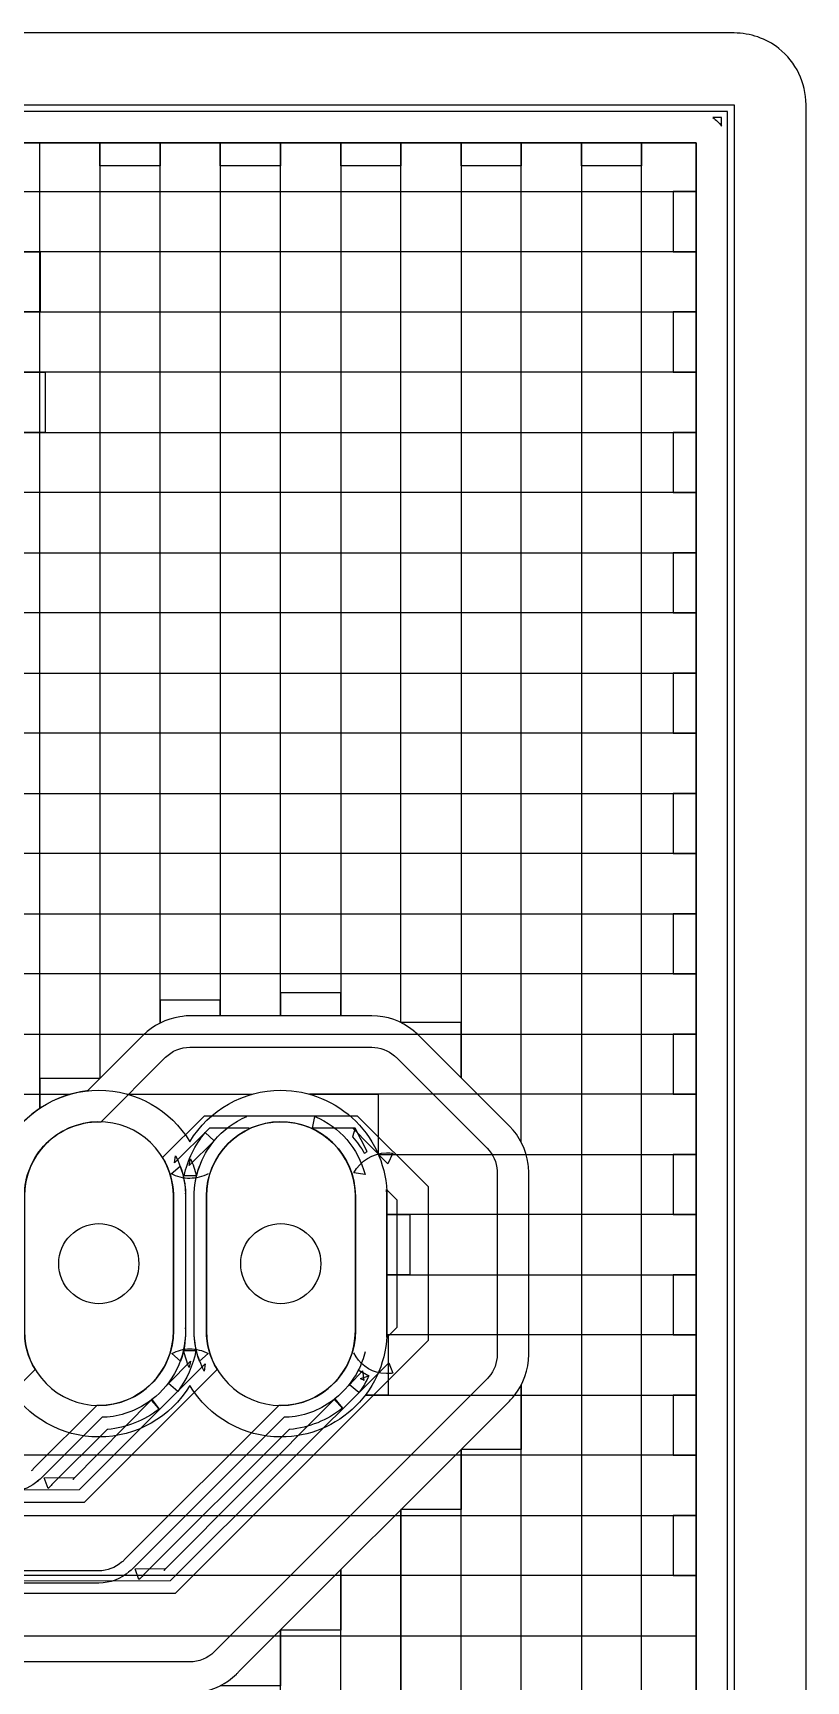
# Model space of a CAD drawing. Extents: x -29 to 3249, y -29 to 2286.
# Drawn here: x 2824 to 3249, y 1381 to 2286 of the extents above; entities that cross this region are included whole.
import ezdxf

# ---------------------------------------------------------------- set-up
doc = ezdxf.new("R2010")
doc.units = 0
doc.header["$MEASUREMENT"] = 0
doc.layers.get('0').update_dxf_attribs({"linetype": 'CONTINUOUS'})
for name, color, linetype in [('BoardOutline', 7, 'CONTINUOUS'), ('CuttingOutside', 7, 'CONTINUOUS'), ('DrillPlated', 7, 'CONTINUOUS'), ('InsulateBottom', 7, 'CONTINUOUS'), ('InsulateTop', 7, 'CONTINUOUS')]:
    doc.layers.add(name, color=color, linetype=linetype)

# ---------------------------------------------------------------- blocks, each defined once
blk = doc.blocks.new('T3')
blk.add_circle((0, 0), 22)
blk.add_circle((0, 0), 22)

msp = doc.modelspace()

# ---------------------------------------------------------------- linework, layer by layer
at = {"layer": 'BoardOutline'}
msp.add_lwpolyline([(10.000001, 10.000001), (10.000001, 2247), (10.000001, 2247), (3209.199951, 2247), (3209.199951, 2247), (3209.199951, 10.000001), (3209.199951, 10.000001), (10.000001, 10.000001)], dxfattribs=at)
msp.add_lwpolyline([(10.000001, 10.000001), (10.000001, 2247), (10.000001, 2247), (3209.199951, 2247), (3209.199951, 2247), (3209.199951, 10.000001), (3209.199951, 10.000001), (10.000001, 10.000001)], dxfattribs=at)
at = {"layer": 'CuttingOutside'}
for points in [[(3233.661377, 2277.91333, 0.169059), (3209.212646, 2286.417236), (3209.212646, 2286.417236), (1688.366089, 2286.437012)], [(3248.63916, 1207.263794), (3248.62207, 2247.007813), (3248.62207, 2247.007813, 0.229112), (3233.700684, 2277.874023)]]:
    msp.add_lwpolyline(points, format="xyb", dxfattribs=at)
at = {"layer": 'InsulateBottom'}
for points in [[(3205.511719, 2243.307129), (13.779527, 2243.307129), (13.779527, 2243.307129), (13.779527, 13.779527), (13.779527, 13.779527), (3205.511719, 13.779527), (3205.511719, 13.779527), (3205.511719, 2243.307129)], [(3188.189209, 2225.984375), (31.102364, 2225.984375), (31.102364, 2225.984375), (31.102364, 31.102364), (31.102364, 31.102364), (3188.189209, 31.102364), (3188.189209, 31.102364), (3188.189209, 2225.984375)], [(2786.023682, 2199.212646), (3188.189209, 2199.212646), (3188.189209, 2199.212646), (3175.590576, 2199.212646), (3175.590576, 2199.212646), (3175.590576, 2166.141846), (3175.590576, 2166.141846), (3188.189209, 2166.141846), (3188.189209, 2166.141846), (2815.157471, 2166.141846)], [(2815.157471, 2166.141846), (2827.755859, 2166.141846), (2827.755859, 2166.141846), (2827.755859, 2133.070801), (2827.755859, 2133.070801), (2818.307129, 2133.070801)], [(2818.307129, 2133.070801), (3188.189209, 2133.070801), (3188.189209, 2133.070801), (3175.590576, 2133.070801), (3175.590576, 2133.070801), (3175.590576, 2100), (3175.590576, 2100), (3188.189209, 2100), (3188.189209, 2100), (2818.307129, 2100)], [(2818.307129, 2100), (2830.511963, 2100), (2830.511963, 2100), (2830.511963, 2066.928955), (2830.511963, 2066.928955), (2817.91333, 2066.928955)], [(2817.91333, 2066.928955), (3188.189209, 2066.928955), (3188.189209, 2066.928955), (3175.590576, 2066.928955), (3175.590576, 2066.928955), (3175.590576, 2033.858276), (3175.590576, 2033.858276), (3188.189209, 2033.858276), (3188.189209, 2033.858276), (2803.149658, 2033.858276)], [(31.102364, 2000.787476), (3188.189209, 2000.787476), (3188.189209, 2000.787476), (3175.590576, 2000.787476), (3175.590576, 2000.787476), (3175.590576, 1967.716553), (3175.590576, 1967.716553), (3188.189209, 1967.716553), (3188.189209, 1967.716553), (31.102364, 1967.716553)], [(31.102364, 1934.64563), (3188.189209, 1934.64563), (3188.189209, 1934.64563), (3175.590576, 1934.64563), (3175.590576, 1934.64563), (3175.590576, 1901.574829), (3175.590576, 1901.574829), (3188.189209, 1901.574829), (3188.189209, 1901.574829), (31.102364, 1901.574829)], [(31.102364, 1868.504028), (3188.189209, 1868.504028), (3188.189209, 1868.504028), (3175.590576, 1868.504028), (3175.590576, 1868.504028), (3175.590576, 1835.433105), (3175.590576, 1835.433105), (3188.189209, 1835.433105), (3188.189209, 1835.433105), (1985.82666, 1835.433105)], [(2018.897583, 1802.362183), (3188.189209, 1802.362183), (3188.189209, 1802.362183), (3175.590576, 1802.362183), (3175.590576, 1802.362183), (3175.590576, 1769.29126), (3175.590576, 1769.29126), (3188.189209, 1769.29126), (3188.189209, 1769.29126), (2051.968506, 1769.29126), (2051.968506, 1769.29126), (2085.039307, 1769.29126), (2085.039307, 1769.29126), (2085.039307, 1736.220581)], [(2085.039307, 1736.220581), (3188.189209, 1736.220581), (3188.189209, 1736.220581), (3175.590576, 1736.220581), (3175.590576, 1736.220581), (3175.590576, 1703.149658), (3175.590576, 1703.149658), (3188.189209, 1703.149658), (3188.189209, 1703.149658), (2975.787354, 1703.149658), (2975.787354, 1703.149658), (3013.582764, 1703.149658), (3013.582764, 1703.149658), (3013.582764, 1670.078735)], [(2775.787354, 1703.149658), (2844.291504, 1703.149658)], [(2875.787354, 1703.149658), (2944.291504, 1703.149658)], [(3013.582764, 1670.078735), (3188.189209, 1670.078735), (3188.189209, 1670.078735), (3175.590576, 1670.078735), (3175.590576, 1670.078735), (3175.590576, 1637.007813), (3175.590576, 1637.007813), (3188.189209, 1637.007813), (3188.189209, 1637.007813), (3018.307129, 1637.007813), (3018.307129, 1637.007813), (3030.905518, 1637.007813), (3030.905518, 1637.007813), (3030.905518, 1603.93689), (3030.905518, 1603.93689), (3018.307129, 1603.93689), (3018.307129, 1603.93689), (3188.189209, 1603.93689), (3188.189209, 1603.93689), (3175.590576, 1603.93689), (3175.590576, 1603.93689), (3175.590576, 1570.866211), (3175.590576, 1570.866211), (3188.189209, 1570.866211), (3188.189209, 1570.866211), (3018.307129, 1570.866211), (3018.307129, 1570.866211), (3019.094238, 1570.866211), (3019.094238, 1570.866211), (3019.094238, 1537.795288), (3019.094238, 1537.795288), (3006.496094, 1537.795288), (3006.496094, 1537.795288), (3188.189209, 1537.795288), (3188.189209, 1537.795288), (3175.590576, 1537.795288), (3175.590576, 1537.795288), (3175.590576, 1504.724365), (3175.590576, 1504.724365), (3188.189209, 1504.724365), (3188.189209, 1504.724365), (2355.905518, 1504.724365)], [(2322.834717, 1471.653442), (3188.189209, 1471.653442), (3188.189209, 1471.653442), (3175.590576, 1471.653442), (3175.590576, 1471.653442), (3175.590576, 1438.582764), (3175.590576, 1438.582764), (3188.189209, 1438.582764), (3188.189209, 1438.582764), (2289.763672, 1438.582764)], [(2256.692871, 1405.511841), (3188.189209, 1405.511841)]]:
    msp.add_lwpolyline(points, dxfattribs=at)
for points in [[(3202.165283, 2239.960693), (3197.440918, 2239.960693), (3197.440918, 2239.960693, -0.100665), (3202.165283, 2235.236328), (3202.165283, 2235.236328), (3202.165283, 2239.960693)], [(2810.039307, 1676.968506, -0.263757), (2860.039307, 1705.314941), (2860.039307, 1705.314941, -0.263757), (2910.039307, 1676.968506), (2910.039307, 1676.968506, -0.263757), (2960.039307, 1705.314941), (2960.039307, 1705.314941, -0.414214), (3018.307129, 1647.047241), (3018.307129, 1647.047241), (3018.307129, 1574.999878), (3018.307129, 1574.999878, -0.02311), (3018.307129, 1573.031494), (3018.307129, 1573.031494, -0.414214), (2960.039307, 1514.763794), (2960.039307, 1514.763794, -0.263757), (2910.039307, 1543.110229), (2910.039307, 1543.110229, -0.263757), (2860.039307, 1514.763794), (2860.039307, 1514.763794, -0.263757), (2810.039307, 1543.110229)], [(2900.984131, 1648.031494, 0.988055), (2819.094482, 1647.047241), (2819.094482, 1647.047241), (2819.094482, 1573.031494), (2819.094482, 1573.031494, 1), (2900.984131, 1573.031494), (2900.984131, 1573.031494), (2900.984131, 1647.047241), (2900.984131, 1647.047241, 0.049632), (2900.984131, 1647.834595), (2900.984131, 1647.834595), (2900.984131, 1648.031494)], [(3000.984131, 1648.031494, 0.988055), (2919.094238, 1647.047241), (2919.094238, 1647.047241), (2919.094238, 1573.031494), (2919.094238, 1573.031494, 1), (3000.984131, 1573.031494), (3000.984131, 1573.031494), (3000.984131, 1647.047241), (3000.984131, 1647.047241, 0.049632), (3000.984131, 1647.834595), (3000.984131, 1647.834595), (3000.984131, 1648.031494)], [(2920.078857, 1659.44873, -0.128688), (2910.039307, 1656.889771), (2910.039307, 1656.889771, -0.132993), (2899.803223, 1659.44873), (2899.803223, 1659.44873), (2904.724365, 1663.582642), (2904.724365, 1663.582642, -0.080521), (2907.677002, 1648.425293), (2907.677002, 1648.425293), (2907.677002, 1648.81897), (2907.677002, 1648.81897, -0.041455), (2907.677002, 1647.047241), (2907.677002, 1647.047241), (2907.677002, 1573.031494), (2907.677002, 1573.031494, -0.088838), (2904.921143, 1556.496094), (2904.921143, 1556.496094), (2900.196777, 1560.629883), (2900.196777, 1560.629883, -0.128667), (2910.039307, 1563.188965), (2910.039307, 1563.188965, -0.128689), (2920.078857, 1560.629883), (2920.078857, 1560.629883), (2915.354492, 1556.496094), (2915.354492, 1556.496094, -0.088838), (2912.401367, 1573.031494), (2912.401367, 1573.031494), (2912.401367, 1647.047241), (2912.401367, 1647.047241, -0.088838), (2915.354492, 1663.582642)]]:
    msp.add_lwpolyline(points, format="xyb", dxfattribs=at)
at = {"layer": 'InsulateTop'}
for points in [[(3205.511719, 2243.307129), (13.779527, 2243.307129), (13.779527, 2243.307129), (13.779527, 13.779527), (13.779527, 13.779527), (3205.511719, 13.779527), (3205.511719, 13.779527), (3205.511719, 2243.307129)], [(31.102364, 2225.984375), (3188.189209, 2225.984375), (3188.189209, 2225.984375), (3188.189209, 31.102364), (3188.189209, 31.102364), (31.102364, 31.102364), (31.102364, 31.102364), (31.102364, 2225.984375)], [(3025.984375, 1742.519653), (3025.984375, 2225.984375), (3025.984375, 2225.984375), (3025.984375, 2213.385742), (3025.984375, 2213.385742), (2992.913574, 2213.385742), (2992.913574, 2213.385742), (2992.913574, 2225.984375), (2992.913574, 2225.984375), (2992.913574, 1746.259888), (2992.913574, 1746.259888), (2992.913574, 1758.858276), (2992.913574, 1758.858276), (2959.842529, 1758.858276), (2959.842529, 1758.858276), (2959.842529, 1746.259888), (2959.842529, 1746.259888), (2959.842529, 2225.984375), (2959.842529, 2225.984375), (2959.842529, 2213.385742), (2959.842529, 2213.385742), (2926.771729, 2213.385742), (2926.771729, 2213.385742), (2926.771729, 2225.984375), (2926.771729, 2225.984375), (2926.771729, 1746.259888), (2926.771729, 1746.259888), (2926.771729, 1754.921143), (2926.771729, 1754.921143), (2893.700684, 1754.921143), (2893.700684, 1754.921143), (2893.700684, 1742.322876), (2893.700684, 1742.322876), (2893.700684, 2225.984375), (2893.700684, 2225.984375), (2893.700684, 2213.385742), (2893.700684, 2213.385742), (2860.629883, 2213.385742), (2860.629883, 2213.385742), (2860.629883, 2225.984375), (2860.629883, 2225.984375), (2860.629883, 1711.811035), (2860.629883, 1711.811035), (2827.559082, 1711.811035), (2827.559082, 1711.811035), (2827.559082, 1695.472412), (2827.559082, 1695.472412), (2827.559082, 2225.984375)], [(3092.125977, 1676.574829), (3092.125977, 2225.984375), (3092.125977, 2225.984375), (3092.125977, 2213.385742), (3092.125977, 2213.385742), (3059.054932, 2213.385742), (3059.054932, 2213.385742), (3059.054932, 2225.984375), (3059.054932, 2225.984375), (3059.054932, 1712.204712), (3059.054932, 1712.204712), (3059.054932, 1742.519653), (3059.054932, 1742.519653), (3025.984375, 1742.519653)], [(3158.267578, 31.102364), (3158.267578, 2225.984375), (3158.267578, 2225.984375), (3158.267578, 2213.385742), (3158.267578, 2213.385742), (3125.196777, 2213.385742), (3125.196777, 2213.385742), (3125.196777, 2225.984375), (3125.196777, 2225.984375), (3125.196777, 31.102364), (3125.196777, 31.102364), (3125.196777, 43.700787), (3125.196777, 43.700787), (3092.125977, 43.700787), (3092.125977, 43.700787), (3092.125977, 31.102364), (3092.125977, 31.102364), (3092.125977, 1543.503906), (3092.125977, 1543.503906), (3092.125977, 1507.874023), (3092.125977, 1507.874023), (3059.054932, 1507.874023)], [(3059.054932, 31.102364), (3059.054932, 1507.874023), (3059.054932, 1507.874023), (3059.054932, 1474.803101), (3059.054932, 1474.803101), (3025.984375, 1474.803101)], [(3025.984375, 31.102364), (3025.984375, 1474.803101), (3025.984375, 1474.803101), (3025.984375, 1025), (3025.984375, 1025), (2992.913574, 1025)], [(2992.913574, 1195.078735), (2992.913574, 1441.732178), (2992.913574, 1441.732178), (2992.913574, 1408.661499), (2992.913574, 1408.661499), (2959.842529, 1408.661499)], [(2959.842529, 1205.314941), (2959.842529, 1408.661499), (2959.842529, 1408.661499), (2959.842529, 1377.952759), (2959.842529, 1377.952759), (2926.771729, 1377.952759)]]:
    msp.add_lwpolyline(points, dxfattribs=at)
for points in [[(3202.165283, 2239.960693), (3197.440918, 2239.960693), (3197.440918, 2239.960693, -0.100665), (3202.165283, 2235.236328), (3202.165283, 2235.236328), (3202.165283, 2239.960693)], [(2915.55127, 1374.409424, 0.15938), (2935.629883, 1384.448853), (2935.629883, 1384.448853, 0.019712), (2936.810791, 1385.629883), (2936.810791, 1385.629883), (3085.629883, 1534.448853), (3085.629883, 1534.448853, 0.042934), (3087.991943, 1537.204712), (3087.991943, 1537.204712), (3088.189209, 1537.401611), (3088.189209, 1537.401611, 0.171514), (3096.259766, 1560.039429), (3096.259766, 1560.039429, 0.023111), (3096.259766, 1562.007935), (3096.259766, 1562.007935), (3096.259766, 1660.039429), (3096.259766, 1660.039429, 0.053478), (3095.866211, 1664.566895), (3095.866211, 1664.566895), (3095.866211, 1664.763794), (3095.866211, 1664.763794, 0.165109), (3085.629883, 1685.629883), (3085.629883, 1685.629883), (3035.629883, 1735.629883), (3035.629883, 1735.629883, 0.042935), (3032.874023, 1737.992065), (3032.874023, 1737.992065), (3032.677246, 1738.188965), (3032.677246, 1738.188965, 0.171516), (3010.039307, 1746.259888), (3010.039307, 1746.259888), (2910.039307, 1746.259888), (2910.039307, 1746.259888, 0.048931), (2905.905762, 1745.866089), (2905.905762, 1745.866089), (2904.527588, 1745.669312), (2904.527588, 1745.669312, 0.15938), (2884.448975, 1735.629883), (2884.448975, 1735.629883), (2853.937012, 1705.118164), (2853.937012, 1705.118164), (2853.346436, 1704.921143), (2853.346436, 1704.921143, 0.231973), (2810.236084, 1677.165283)], [(2819.094482, 1647.047241, -0.414214), (2860.039307, 1687.992065), (2860.039307, 1687.992065), (2861.220459, 1687.992065), (2861.220459, 1687.992065), (2896.653564, 1723.425171), (2896.653564, 1723.425171, -0.198913), (2910.039307, 1728.937012), (2910.039307, 1728.937012), (3010.039307, 1728.937012), (3010.039307, 1728.937012, -0.181703), (3022.440918, 1724.212646), (3022.440918, 1724.212646), (3022.637695, 1724.015747), (3022.637695, 1724.015747, -0.06351), (3023.425049, 1723.425171), (3023.425049, 1723.425171), (3073.031494, 1673.818848), (3073.031494, 1673.818848, -0.035583), (3073.425293, 1673.425171), (3073.425293, 1673.425171, -0.185431), (3078.936768, 1661.023682)], [(1360.039429, 1428.937012), (2902.165527, 1428.937012), (2902.165527, 1428.937012), (3041.141602, 1567.91333), (3041.141602, 1567.91333), (3041.141602, 1652.165405), (3041.141602, 1652.165405), (3002.165283, 1691.141724), (3002.165283, 1691.141724), (2917.91333, 1691.141724), (2917.91333, 1691.141724), (2895.078857, 1668.307007), (2895.078857, 1668.307007), (2895.078857, 1668.110229), (2895.078857, 1668.110229, -0.13004), (2900.984131, 1648.031494), (2900.984131, 1648.031494), (2900.984131, 1647.834595), (2900.984131, 1647.834595, -0.049632), (2900.984131, 1647.047241), (2900.984131, 1647.047241), (2900.984131, 1573.818848), (2900.984131, 1573.818848, -0.049632), (2900.984131, 1573.031494), (2900.984131, 1573.031494, -0.386274), (2863.976563, 1532.283447), (2863.976563, 1532.283447), (2860.039307, 1532.08667), (2860.039307, 1532.08667), (2858.858154, 1532.08667), (2858.858154, 1532.08667), (2824.015869, 1497.244019), (2824.015869, 1497.244019, -0.105935), (2822.834717, 1496.062988)], [(1855.708618, 1478.937012), (2852.165283, 1478.937012), (2852.165283, 1478.937012), (2925, 1551.771606), (2925, 1551.771606), (2925, 1551.968506), (2925, 1551.968506, -0.13615), (2919.094238, 1573.031494), (2919.094238, 1573.031494), (2919.094238, 1647.047241), (2919.094238, 1647.047241, -1), (3000.984131, 1647.047241)], [(2181.889648, 1485.629883), (2849.409424, 1485.826782), (2849.409424, 1485.826782), (2918.503906, 1554.921265), (2918.503906, 1554.921265), (2917.91333, 1550.984253), (2917.91333, 1550.984253, -0.063614), (2913.671631, 1562.272095), (2913.671631, 1562.272095), (2913.385986, 1562.204712), (2913.385986, 1562.204712, -0.114739), (2903.346436, 1539.763794), (2903.346436, 1539.763794), (2898.228271, 1544.094604), (2898.228271, 1544.094604), (2910.433105, 1556.496094), (2910.433105, 1556.496094), (2909.645508, 1552.952881), (2909.645508, 1552.952881, -0.044771), (2906.692871, 1562.204712), (2906.692871, 1562.204712), (2913.385986, 1562.204712), (2913.385986, 1562.204712), (2913.671631, 1562.272095), (2913.671631, 1562.272095, -0.057104), (2912.401367, 1573.031494), (2912.401367, 1573.031494), (2912.401367, 1647.047241), (2912.401367, 1647.047241, -0.175452), (2923.442871, 1677.544067), (2923.442871, 1677.544067), (2923.425049, 1677.559082), (2923.425049, 1677.559082), (2909.645508, 1663.97644), (2909.645508, 1663.97644), (2910.433105, 1667.716553), (2910.433105, 1667.716553, -0.045151), (2913.582764, 1658.2677), (2913.582764, 1658.2677), (2906.889893, 1658.2677), (2906.889893, 1658.2677, -0.123829), (2918.503906, 1682.08667), (2918.503906, 1682.08667), (2923.425049, 1677.559082), (2923.425049, 1677.559082), (2923.442871, 1677.544067), (2923.442871, 1677.544067, -0.11889), (2941.338379, 1690.944946)], [(3000.787354, 1684.448853), (2999.409668, 1679.724487), (2999.409668, 1679.724487, -0.053464), (3005.905762, 1670.669312), (3005.905762, 1670.669312, -0.019871), (3007.480225, 1671.653442), (3007.480225, 1671.653442), (3000.787354, 1684.448853), (3000.787354, 1684.448853), (2977.362305, 1684.448853), (2977.362305, 1684.448853), (2978.73999, 1690.944946), (2978.73999, 1690.944946, -0.232313), (3006.299316, 1659.055054), (3006.299316, 1659.055054), (3000.196777, 1659.842529), (3000.196777, 1659.842529, -0.282895), (3018.110107, 1670.866211), (3018.110107, 1670.866211, -0.039516), (3021.653564, 1670.669312), (3021.653564, 1670.669312), (3018.897461, 1664.960571), (3018.897461, 1664.960571), (2999.409668, 1684.64563)], [(2942.716553, 1684.448853), (2920.865967, 1684.448853), (2920.865967, 1684.448853), (2901.574951, 1665.35437), (2901.574951, 1665.35437), (2902.165527, 1669.29126), (2902.165527, 1669.29126, -0.11369), (2907.677002, 1648.425293), (2907.677002, 1648.425293), (2907.677002, 1648.81897), (2907.677002, 1648.81897, -0.041455), (2907.677002, 1647.047241), (2907.677002, 1647.047241), (2907.677002, 1574.212646), (2907.677002, 1574.212646), (2907.677002, 1574.803101), (2907.677002, 1574.803101, -0.041452), (2907.677002, 1573.031494), (2907.677002, 1573.031494, -0.232617), (2889.118164, 1535.298462), (2889.118164, 1535.298462), (2893.110352, 1530.118164), (2893.110352, 1530.118164, -0.141535), (2864.960693, 1518.897705), (2864.960693, 1518.897705), (2864.566895, 1518.897705), (2864.566895, 1518.897705), (2834.251953, 1488.582764), (2834.251953, 1488.582764, -0.040919), (2832.086426, 1486.417358), (2832.086426, 1486.417358), (2829.921143, 1492.322876), (2829.921143, 1492.322876), (2846.653564, 1492.519653), (2846.653564, 1492.519653), (2845.669189, 1491.338623), (2845.669189, 1491.338623), (2888.779541, 1535.039307), (2888.779541, 1535.039307), (2893.110352, 1530.118164), (2893.110352, 1530.118164), (2889.118164, 1535.298462), (2889.118164, 1535.298462, -0.141288), (2864.566895, 1525.590576), (2864.566895, 1525.590576), (2864.370117, 1525.590576), (2864.370117, 1525.590576), (2861.811035, 1525.590576), (2861.811035, 1525.590576), (2829.133789, 1492.91333), (2829.133789, 1492.91333, -0.075913), (2826.37793, 1490.551147), (2826.37793, 1490.551147), (2826.771729, 1490.748047), (2826.771729, 1490.748047, -0.148828), (2813.188965, 1484.64563)], [(3078.936768, 1661.023682), (3078.936768, 1660.826782), (3078.936768, 1660.826782, -0.049632), (3078.936768, 1660.039429), (3078.936768, 1660.039429), (3078.936768, 1560.039429), (3078.936768, 1560.039429, -0.177911), (3074.409424, 1547.834595), (3074.409424, 1547.834595), (3074.212402, 1547.637817), (3074.212402, 1547.637817, -0.080707), (3073.425293, 1546.653564), (3073.425293, 1546.653564), (2923.425049, 1396.653564), (2923.425049, 1396.653564, -0.198911), (2910.039307, 1391.141724), (2910.039307, 1391.141724), (1367.913452, 1391.141724)], [(3018.307129, 1647.047241, 0.016085), (3018.110107, 1650.787476), (3018.110107, 1650.787476), (3023.819092, 1645.078857), (3023.819092, 1645.078857), (3023.819092, 1574.999878), (3023.819092, 1574.999878), (3018.503906, 1569.685059), (3018.503906, 1569.685059), (3018.307129, 1569.685059), (3018.307129, 1569.685059, 0.014349), (3018.307129, 1573.031494), (3018.307129, 1573.031494, 0.02311), (3018.307129, 1574.999878), (3018.307129, 1574.999878), (3018.307129, 1647.047241)], [(3000.984131, 1647.047241), (3000.984131, 1573.818848), (3000.984131, 1573.818848, -0.049632), (3000.984131, 1573.031494), (3000.984131, 1573.031494, -0.386274), (2963.976563, 1532.283447), (2963.976563, 1532.283447), (2960.039307, 1532.08667), (2960.039307, 1532.08667), (2958.858154, 1532.08667), (2958.858154, 1532.08667), (2874.015625, 1447.244019), (2874.015625, 1447.244019, -0.105932), (2872.834717, 1446.062988), (2872.834717, 1446.062988), (2872.440918, 1445.866089), (2872.440918, 1445.866089, -0.181704), (2860.039307, 1441.141724), (2860.039307, 1441.141724), (1028.937012, 1441.141724)], [(2802.165527, 1528.937012), (2825, 1551.771606), (2825, 1551.771606), (2825, 1551.968506), (2825, 1551.968506, -0.13615), (2819.094482, 1573.031494)], [(3006.299316, 1561.614136, -0.057049), (3002.591309, 1551.42395), (3002.591309, 1551.42395), (3008.4646, 1548.425171), (3008.4646, 1548.425171, -0.05006), (3002.952637, 1539.173218), (3002.952637, 1539.173218), (2997.834717, 1543.503906), (2997.834717, 1543.503906), (3004.921143, 1551.181152), (3004.921143, 1551.181152), (3005.708496, 1545.866089), (3005.708496, 1545.866089, -0.018889), (3003.740234, 1546.850342), (3003.740234, 1546.850342), (3008.4646, 1548.425171), (3008.4646, 1548.425171), (3002.591309, 1551.42395), (3002.591309, 1551.42395, -0.107411), (2989.749512, 1535.739868), (2989.749512, 1535.739868), (2993.897705, 1530.511719), (2993.897705, 1530.511719, -0.145405), (2964.960693, 1518.897705), (2964.960693, 1518.897705), (2964.566895, 1518.897705), (2964.566895, 1518.897705), (2884.251953, 1438.582764), (2884.251953, 1438.582764, -0.040917), (2882.08667, 1436.417358), (2882.08667, 1436.417358), (2879.921387, 1442.322876), (2879.921387, 1442.322876), (2896.653564, 1442.519653), (2896.653564, 1442.519653), (2895.669434, 1441.338623), (2895.669434, 1441.338623), (2989.370117, 1535.433105), (2989.370117, 1535.433105), (2993.897705, 1530.511719), (2993.897705, 1530.511719), (2989.749512, 1535.739868), (2989.749512, 1535.739868, -0.145192), (2964.566895, 1525.590576), (2964.566895, 1525.590576), (2964.370117, 1525.590576), (2964.370117, 1525.590576), (2961.811035, 1525.590576), (2961.811035, 1525.590576), (2879.133789, 1442.91333), (2879.133789, 1442.91333, -0.075913), (2876.37793, 1440.551147), (2876.37793, 1440.551147), (2876.771484, 1440.748047), (2876.771484, 1440.748047, -0.180575), (2860.039307, 1434.448853), (2860.039307, 1434.448853), (1331.692871, 1434.448853)], [(1360.039429, 1435.629883), (2899.409668, 1435.826782), (2899.409668, 1435.826782), (3019.291504, 1555.511841), (3019.291504, 1555.511841), (3021.653564, 1549.803223), (3021.653564, 1549.803223, -0.039251), (3018.307129, 1549.606323), (3018.307129, 1549.606323), (3018.110107, 1549.606323), (3018.110107, 1549.606323), (3014.960693, 1549.803223), (3014.960693, 1549.803223, -0.244174), (3000.196777, 1561.023682)]]:
    msp.add_lwpolyline(points, format="xyb", dxfattribs=at)

# ---------------------------------------------------------------- block references
at = {"layer": 'DrillPlated'}
for p in [(2860, 1610.000122), (2860, 1610.000122), (2960, 1610.000122), (2960, 1610.000122)]:
    msp.add_blockref('T3', p, dxfattribs=at)

doc.saveas('drawing.dxf')
